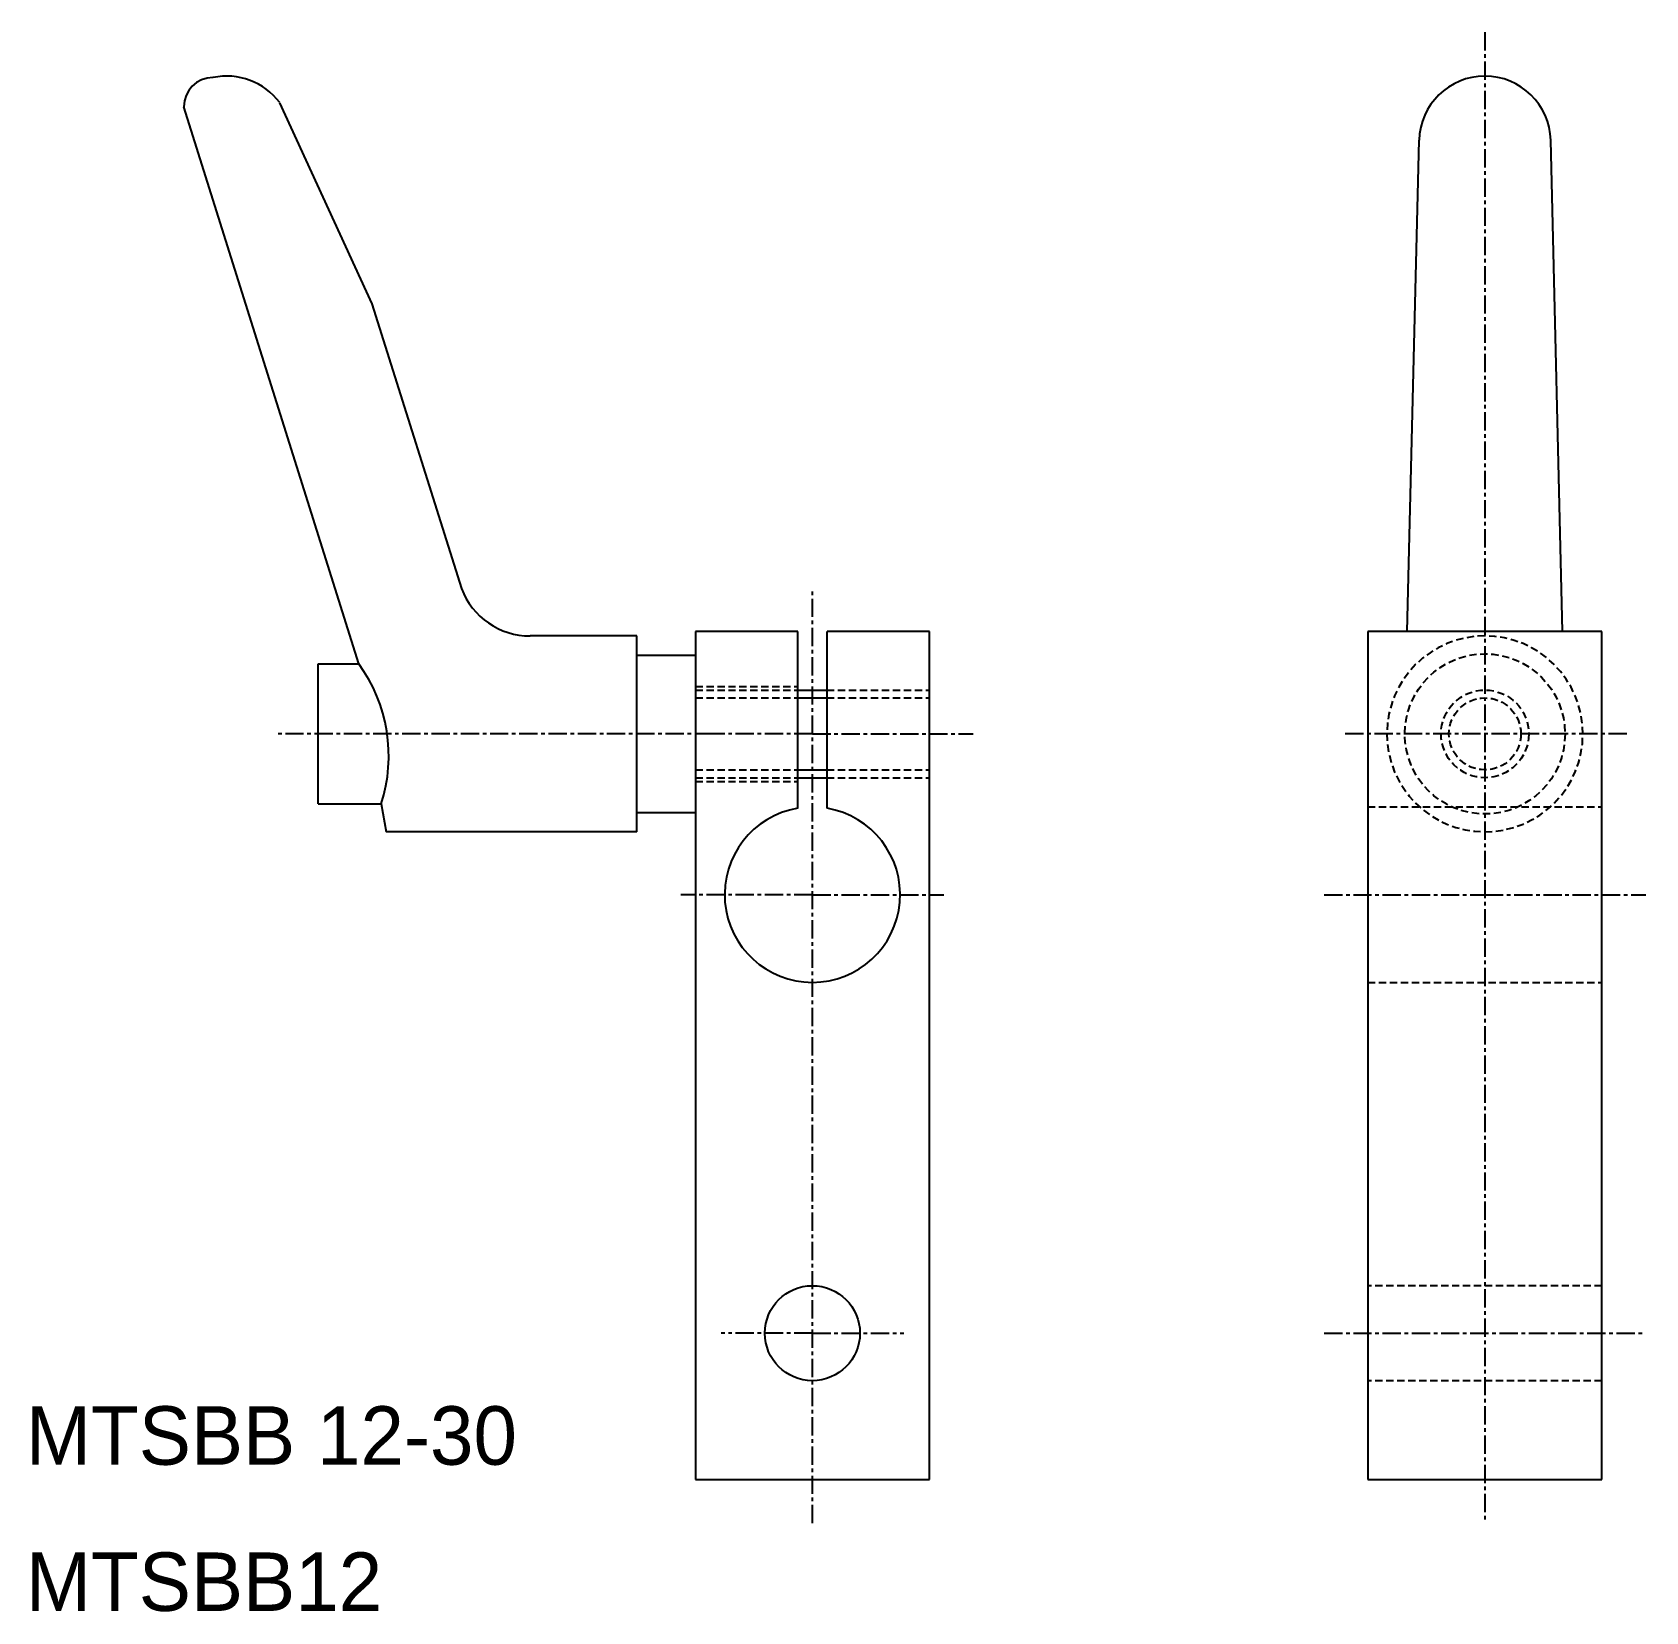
# Model space of a CAD drawing. Extents: x 10 to 121, y 10 to 118.
import ezdxf

# ---------------------------------------------------------------- set-up
doc = ezdxf.new("R2010")
doc.units = 0
doc.linetypes.add('CENTER', pattern=[2, 1.25, -0.25, 0.25, -0.25])
doc.linetypes.add('DASHED', pattern=[0.75, 0.5, -0.25])
doc.layers.get('0').update_dxf_attribs({"linetype": 'CONTINUOUS'})
doc.layers.add('CENTER', color=1, linetype='CENTER')

msp = doc.modelspace()

# ---------------------------------------------------------------- linework, layer by layer
at = {"color": 7, "linetype": 'CONTINUOUS'}
for p, q in [((32.77, 74.79), (20.8, 112.9)), ((27.36, 113.18), (33.66, 99.41)), ((104.49, 77), (105.3, 110.61)), ((115.11, 77), (114.3, 110.61)), ((33.66, 99.41), (39.8, 79.94)), ((51.8, 76.7), (44.5, 76.7)), ((51.8, 75.38), (51.8, 76.7)), ((55.8, 77), (55.8, 19)), ((62.8, 77), (55.8, 77)), ((62.8, 73), (62.8, 77)), ((64.8, 73), (64.8, 77)), ((71.8, 77), (64.8, 77)), ((71.8, 19), (71.8, 77)), ((101.8, 77), (101.8, 19)), ((104.49, 77), (101.8, 77)), ((115.11, 77), (104.49, 77)), ((117.8, 77), (115.11, 77)), ((117.8, 19), (117.8, 77)), ((51.8, 64.62), (51.8, 75.38)), ((51.8, 75.38), (55.8, 75.38)), ((30, 65.21), (30, 74.79)), ((30, 74.79), (32.77, 74.79)), ((62.8, 73), (64.8, 73)), ((62.8, 72.46), (62.8, 73)), ((64.8, 72.46), (64.8, 73)), ((62.8, 67.54), (62.8, 72.46)), ((64.8, 67.54), (64.8, 72.46)), ((62.8, 67), (62.8, 67.54)), ((64.8, 67), (64.8, 67.54)), ((62.8, 67), (64.8, 67)), ((62.8, 64.92), (62.8, 67)), ((64.8, 64.92), (64.8, 67)), ((30, 65.21), (34.31, 65.21)), ((34.31, 65.21), (34.64, 63.3)), ((51.8, 64.62), (55.8, 64.62)), ((51.8, 63.3), (51.8, 64.62)), ((51.8, 63.3), (34.64, 63.3)), ((55.8, 19), (71.8, 19)), ((101.8, 19), (117.8, 19))]:
    msp.add_line(p, q, dxfattribs=at)
at = {"color": 3, "linetype": 'DASHED'}
for p, q in [((55.8, 73.25), (62.8, 73.25)), ((55.8, 73), (62.8, 73)), ((64.8, 73), (71.8, 73)), ((55.8, 72.46), (62.8, 72.46)), ((64.8, 72.46), (71.8, 72.46)), ((55.8, 67.54), (62.8, 67.54)), ((64.8, 67.54), (71.8, 67.54)), ((55.8, 67), (62.8, 67)), ((55.8, 66.75), (62.8, 66.75)), ((64.8, 67), (71.8, 67)), ((101.8, 65), (117.8, 65)), ((101.8, 53), (117.8, 53)), ((117.8, 32.25), (101.8, 32.25)), ((117.8, 25.75), (101.8, 25.75))]:
    msp.add_line(p, q, dxfattribs=at)
at = {"color": 3, "linetype": 'CONTINUOUS'}
for p, q in [((62.8, 72.46), (64.8, 72.46)), ((62.8, 67.54), (64.8, 67.54))]:
    msp.add_line(p, q, dxfattribs=at)
at = {"color": 3, "linetype": 'DASHED'}
for radius in [5.48, 3, 2.46]:
    msp.add_circle((109.8, 70), radius, dxfattribs=at)
at = {"color": 7, "linetype": 'CONTINUOUS'}
msp.add_circle((63.8, 29), 3.25, dxfattribs=at)
for centre, radius, start, end in [((22.8, 112.9), 2, 90, 180), ((23.73, 110.46), 4.54, 36.8719, 101.7959), ((109.8, 110.5), 4.5, 1.3866, 178.6134), ((44.5, 81.73), 5.03, 200.8382, 270), ((24.12, 68.49), 10.7, 342.1695, 36.095), ((63.8, 59), 6, 99.5941, 80.4059)]:
    msp.add_arc(centre, radius, start, end, dxfattribs=at)
at = {"color": 3, "linetype": 'DASHED'}
for start, end in [(90, 270), (270, 90)]:
    msp.add_arc((109.8, 70), 6.7, start, end, dxfattribs=at)
at = {"layer": 'CENTER', "color": 1, "linetype": 'CENTER'}
for p, q in [((109.8, 118), (109.8, 70)), ((63.8, 16), (63.8, 80)), ((57, 70), (27, 70)), ((63.8, 70), (55.8, 70)), ((63.8, 70), (74.8, 70)), ((119.5, 70), (100.1, 70)), ((109.8, 70), (109.8, 16)), ((63.8, 59), (54.8, 59)), ((63.8, 59), (72.8, 59)), ((98.8, 59), (109.8, 59)), ((109.8, 59), (120.8, 59)), ((63.8, 29), (57.55, 29)), ((63.8, 29), (70.05, 29)), ((98.8, 29), (120.8, 29))]:
    msp.add_line(p, q, dxfattribs=at)

# ---------------------------------------------------------------- texts
at = {"color": 7, "linetype": 'CONTINUOUS'}
for s, p in [('MTSBB 12-30', (10, 20)), ('MTSBB12', (10, 10))]:
    msp.add_text(s, height=4, dxfattribs=at).set_placement(p)

doc.saveas('drawing.dxf')
